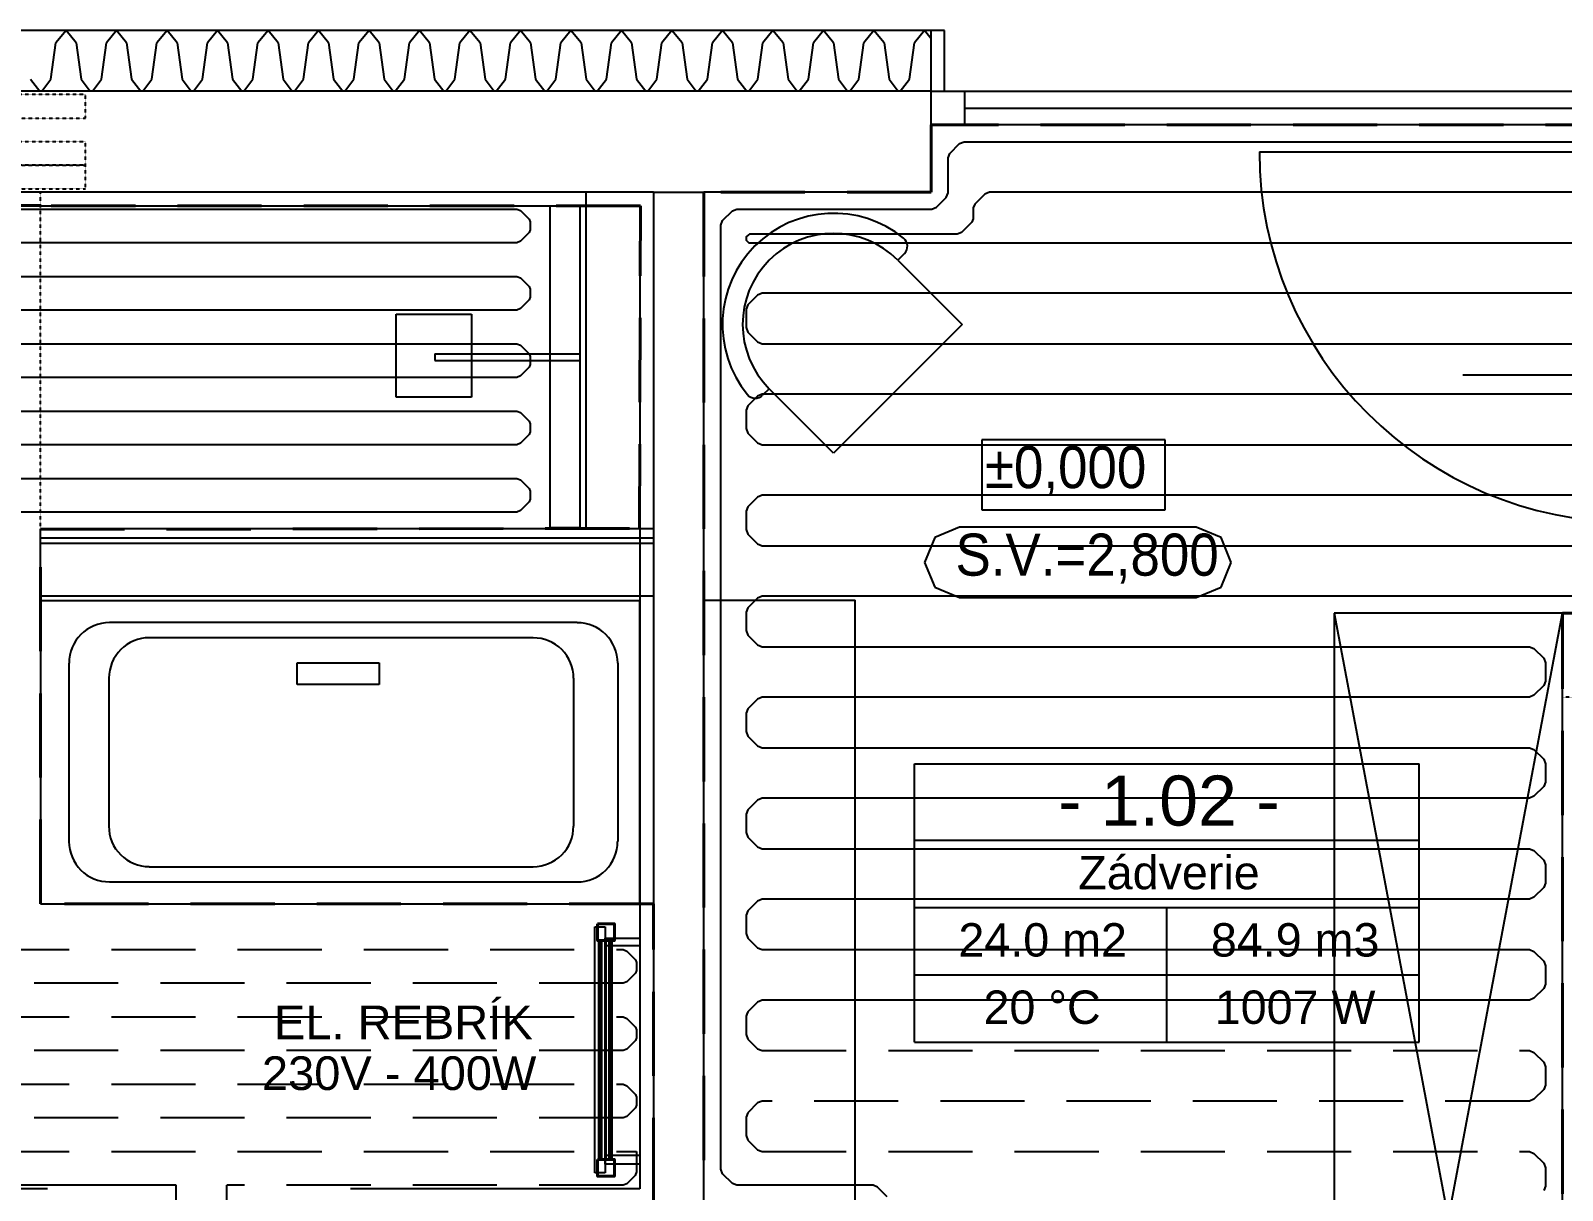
# Model space of a CAD drawing. Header units: millimetres. Extents: x 90740 to 167944, y -39332 to 25855.
# Drawn here: x 102168 to 106718, y 14837 to 18282 of the extents above; entities that cross this region are included whole.
import ezdxf

# ---------------------------------------------------------------- set-up
doc = ezdxf.new("R2010")
doc.units = ezdxf.units.MM
for name, pattern in [('Carkovana 0.5x', [0.14, 0.1, -0.04]), ('DASH', [75, 50, -25]), ('TECKOVANA', [0.06, 0, -0.06]), ('Teckovana 0.5x', [0.04, 0, -0.04])]:
    doc.linetypes.add(name, pattern=pattern)
for name, color, linetype in [('1__NP___MIESTNOSTIUK', 7, 'Continuous'), ('1__NP___VYKUROVACIE_TELES_', 7, 'Continuous'), ('ODVODN__POTRUBIE___PODL__VYK_', 7, 'Continuous'), ('OKRAJOV__DILAT_CIA_PDL', 2, 'Continuous'), ('PODLAHOVKA', 7, 'Continuous'), ('POLO_KY', 7, 'Continuous'), ('PR_VODN__POTRUBIE___PODL__VYK_', 7, 'Continuous'), ('TABU_KY', 7, 'Continuous')]:
    doc.layers.add(name, color=color, linetype=linetype)
doc.layers.add('XR$1$STANDARD', color=252, linetype='Continuous', lineweight=25)
doc.layers.add('XR$1$Text 1_50', color=252, linetype='Continuous', lineweight=25)
doc.styles.add('ARIAL', font='arial.ttf')
doc.styles.add('ISOCP3', font='arial.ttf')

# ---------------------------------------------------------------- blocks, each defined once
blk = doc.blocks.new('A$C90b3fe5d')
at = {"layer": 'XR$1$STANDARD', "linetype": 'Continuous', "lineweight": -2}
for points in [[(2967.1, 21707.4), (2967.2, 21707.5), (2967.3, 21707.4), (2967.2, 21707.3)], [(3117.1, 21707.4), (3117.2, 21707.5), (3117.3, 21707.4), (3117.2, 21707.3)], [(3267.1, 21707.4), (3267.2, 21707.5), (3267.3, 21707.4), (3267.2, 21707.3)], [(3417.1, 21707.4), (3417.2, 21707.5), (3417.3, 21707.4), (3417.2, 21707.3)], [(3567.1, 21707.4), (3567.2, 21707.5), (3567.3, 21707.4), (3567.2, 21707.3)], [(3717.1, 21707.4), (3717.2, 21707.5), (3717.3, 21707.4), (3717.2, 21707.3)], [(3867.1, 21707.4), (3867.2, 21707.5), (3867.3, 21707.4), (3867.2, 21707.3)], [(4017.1, 21707.4), (4017.2, 21707.5), (4017.3, 21707.4), (4017.2, 21707.3)], [(4167.1, 21707.4), (4167.2, 21707.5), (4167.3, 21707.4), (4167.2, 21707.3)], [(4317.1, 21707.4), (4317.2, 21707.5), (4317.3, 21707.4), (4317.2, 21707.3)], [(4467.1, 21707.4), (4467.2, 21707.5), (4467.3, 21707.4), (4467.2, 21707.3)], [(4617.1, 21707.4), (4617.2, 21707.5), (4617.3, 21707.4), (4617.2, 21707.3)], [(4767.1, 21707.4), (4767.2, 21707.5), (4767.3, 21707.4), (4767.2, 21707.3)], [(4917.1, 21707.4), (4917.2, 21707.5), (4917.3, 21707.4), (4917.2, 21707.3)], [(5067.1, 21707.4), (5067.2, 21707.5), (5067.3, 21707.4), (5067.2, 21707.3)], [(5217.1, 21707.4), (5217.2, 21707.5), (5217.3, 21707.4), (5217.2, 21707.3)], [(5367.1, 21707.4), (5367.2, 21707.5), (5367.3, 21707.4), (5367.2, 21707.3)], [(5517.1, 21707.4), (5517.2, 21707.5), (5517.3, 21707.4), (5517.2, 21707.3)]]:
    blk.add_hatch(color=256, dxfattribs=at).paths.add_polyline_path(points, flags=16)
for p, q in [((5607.2, 21743.4), (2777.2, 21743.4)), ((2952.4, 21599.4), (2967.2, 21707.4)), ((2997.2, 21743.4), (2967.2, 21707.4)), ((3027.2, 21707.4), (2997.2, 21743.4)), ((3027.2, 21707.4), (3042.1, 21599.4)), ((3102.4, 21599.4), (3117.2, 21707.4)), ((3147.2, 21743.4), (3117.2, 21707.4)), ((3177.2, 21707.4), (3147.2, 21743.4)), ((3177.2, 21707.4), (3192.1, 21599.4)), ((3252.4, 21599.4), (3267.2, 21707.4)), ((3297.2, 21743.4), (3267.2, 21707.4)), ((3327.2, 21707.4), (3297.2, 21743.4)), ((3327.2, 21707.4), (3342.1, 21599.4)), ((3402.4, 21599.4), (3417.2, 21707.4)), ((3447.2, 21743.4), (3417.2, 21707.4)), ((3477.2, 21707.4), (3447.2, 21743.4)), ((3477.2, 21707.4), (3492.1, 21599.4)), ((3552.4, 21599.4), (3567.2, 21707.4)), ((3597.2, 21743.4), (3567.2, 21707.4)), ((3627.2, 21707.4), (3597.2, 21743.4)), ((3627.2, 21707.4), (3642.1, 21599.4)), ((3702.4, 21599.4), (3717.2, 21707.4)), ((3747.2, 21743.4), (3717.2, 21707.4)), ((3777.2, 21707.4), (3747.2, 21743.4)), ((3777.2, 21707.4), (3792.1, 21599.4)), ((3852.4, 21599.4), (3867.2, 21707.4)), ((3897.2, 21743.4), (3867.2, 21707.4)), ((3927.2, 21707.4), (3897.2, 21743.4)), ((3927.2, 21707.4), (3942.1, 21599.4)), ((4002.4, 21599.4), (4017.2, 21707.4)), ((4047.2, 21743.4), (4017.2, 21707.4)), ((4077.2, 21707.4), (4047.2, 21743.4)), ((4077.2, 21707.4), (4092.1, 21599.4)), ((4152.4, 21599.4), (4167.2, 21707.4)), ((4197.2, 21743.4), (4167.2, 21707.4)), ((4227.2, 21707.4), (4197.2, 21743.4)), ((4227.2, 21707.4), (4242.1, 21599.4)), ((4302.4, 21599.4), (4317.2, 21707.4)), ((4347.2, 21743.4), (4317.2, 21707.4)), ((4377.2, 21707.4), (4347.2, 21743.4)), ((4377.2, 21707.4), (4392.1, 21599.4)), ((4452.4, 21599.4), (4467.2, 21707.4)), ((4497.2, 21743.4), (4467.2, 21707.4)), ((4527.2, 21707.4), (4497.2, 21743.4)), ((4527.2, 21707.4), (4542.1, 21599.4)), ((4602.4, 21599.4), (4617.2, 21707.4)), ((4647.2, 21743.4), (4617.2, 21707.4)), ((4677.2, 21707.4), (4647.2, 21743.4)), ((4677.2, 21707.4), (4692.1, 21599.4)), ((4752.4, 21599.4), (4767.2, 21707.4)), ((4797.2, 21743.4), (4767.2, 21707.4)), ((4827.2, 21707.4), (4797.2, 21743.4)), ((4827.2, 21707.4), (4842.1, 21599.4)), ((4902.4, 21599.4), (4917.2, 21707.4)), ((4947.2, 21743.4), (4917.2, 21707.4)), ((4977.2, 21707.4), (4947.2, 21743.4)), ((4977.2, 21707.4), (4992.1, 21599.4)), ((5052.4, 21599.4), (5067.2, 21707.4)), ((5097.2, 21743.4), (5067.2, 21707.4)), ((5127.2, 21707.4), (5097.2, 21743.4)), ((5127.2, 21707.4), (5142.1, 21599.4)), ((5202.4, 21599.4), (5217.2, 21707.4)), ((5247.2, 21743.4), (5217.2, 21707.4)), ((5277.2, 21707.4), (5247.2, 21743.4)), ((5277.2, 21707.4), (5292.1, 21599.4)), ((5352.4, 21599.4), (5367.2, 21707.4)), ((5397.2, 21743.4), (5367.2, 21707.4)), ((5427.2, 21707.4), (5397.2, 21743.4)), ((5427.2, 21707.4), (5442.1, 21599.4)), ((5502.4, 21599.4), (5517.2, 21707.4)), ((5547.2, 21743.4), (5517.2, 21707.4)), ((5567.2, 21719.4), (5547.2, 21743.4)), ((5567.2, 21563.4), (5567.2, 21743.4)), ((5607.2, 21563.4), (5607.2, 21743.4)), ((2892.1, 21599.4), (2919.1, 21563.4)), ((2925.4, 21563.4), (2952.4, 21599.4)), ((3042.1, 21599.4), (3069.1, 21563.4)), ((3075.4, 21563.4), (3102.4, 21599.4)), ((3192.1, 21599.4), (3219.1, 21563.4)), ((3225.4, 21563.4), (3252.4, 21599.4)), ((3342.1, 21599.4), (3369.1, 21563.4)), ((3375.4, 21563.4), (3402.4, 21599.4)), ((3492.1, 21599.4), (3519.1, 21563.4)), ((3525.4, 21563.4), (3552.4, 21599.4)), ((3642.1, 21599.4), (3669.1, 21563.4)), ((3675.4, 21563.4), (3702.4, 21599.4)), ((3792.1, 21599.4), (3819.1, 21563.4)), ((3825.4, 21563.4), (3852.4, 21599.4)), ((3942.1, 21599.4), (3969.1, 21563.4)), ((3975.4, 21563.4), (4002.4, 21599.4)), ((4092.1, 21599.4), (4119.1, 21563.4)), ((4125.4, 21563.4), (4152.4, 21599.4)), ((4242.1, 21599.4), (4269.1, 21563.4)), ((4275.4, 21563.4), (4302.4, 21599.4)), ((4392.1, 21599.4), (4419.1, 21563.4)), ((4425.4, 21563.4), (4452.4, 21599.4)), ((4542.1, 21599.4), (4569.1, 21563.4)), ((4575.4, 21563.4), (4602.4, 21599.4)), ((4692.1, 21599.4), (4719.1, 21563.4)), ((4725.4, 21563.4), (4752.4, 21599.4)), ((4842.1, 21599.4), (4869.1, 21563.4)), ((4875.4, 21563.4), (4902.4, 21599.4)), ((4992.1, 21599.4), (5019.1, 21563.4)), ((5025.4, 21563.4), (5052.4, 21599.4)), ((5142.1, 21599.4), (5169.1, 21563.4)), ((5175.4, 21563.4), (5202.4, 21599.4)), ((5292.1, 21599.4), (5319.1, 21563.4)), ((5325.4, 21563.4), (5352.4, 21599.4)), ((5442.1, 21599.4), (5469.1, 21563.4)), ((5475.4, 21563.4), (5502.4, 21599.4)), ((5567.2, 21563.4), (2817.2, 21563.4)), ((5567.2, 21263.4), (5567.2, 21563.4)), ((5567.2, 21563.4), (5607.2, 21563.4)), ((5607.2, 21563.4), (7742.2, 21563.4)), ((5667.2, 21463.4), (5667.2, 21563.4)), ((5667.2, 21513.4), (7642.2, 21513.4)), ((7642.2, 21463.4), (5567.2, 21463.4)), ((6542.2, 21383.4), (7742.2, 21383.4)), ((4742.2, 21263.4), (2817.2, 21263.4)), ((4542.2, 20263.4), (4542.2, 21263.4)), ((4742.2, 21263.4), (4892.2, 21263.4)), ((4742.2, 21263.4), (4742.2, 18263.4)), ((4892.2, 18263.4), (4892.2, 21263.4)), ((5567.2, 21263.4), (4892.2, 21263.4)), ((2777.2, 21223.4), (4702.2, 21223.4)), ((4435.1, 20782.8), (4435.1, 21223.4)), ((4435.1, 21223.4), (4523.9, 21223.4)), ((4435.1, 20266.4), (4435.1, 21223.4)), ((4523.9, 21223.4), (4523.9, 20266.4)), ((4702.2, 21223.4), (4702.2, 18303.4)), ((5487.7, 21081.4), (5468, 21061.7)), ((5468, 21061.7), (5659.3, 20870.3)), ((3977.8, 20654.8), (3977.8, 20901.6)), ((3977.8, 20901.6), (4201.4, 20901.6)), ((4201.4, 20901.6), (4201.4, 20654.8)), ((5659.3, 20870.3), (5277.5, 20488.5)), ((4092.7, 20783.5), (4523.9, 20783.5)), ((4092.7, 20783.5), (4092.7, 20763.7)), ((4092.7, 20763.7), (4523.9, 20763.7)), ((5086.2, 20679.8), (5066.5, 20660.1)), ((5277.5, 20488.5), (5086.2, 20679.8)), ((4201.4, 20654.8), (3977.8, 20654.8)), ((2921, 20063.4), (2921, 20263.4)), ((4742.2, 20263.4), (2921, 20263.4)), ((4523.9, 20266.4), (4435.1, 20266.4)), ((4742.2, 20235.4), (2921, 20235.4)), ((4742.2, 20219.9), (2921, 20219.9)), ((4742.2, 20063.4), (2921, 20063.4)), ((2921, 20049.8), (2921, 19149.8)), ((4702.2, 20049.8), (2921, 20049.8)), ((4702.2, 19149.8), (4702.2, 20049.8)), ((4892.2, 20052), (5341, 20052)), ((5341, 18263.4), (5341, 20052)), ((4516, 19984.8), (3126, 19984.8)), ((6764.8, 20013.4), (6764.8, 16413.4)), ((6764.8, 20013.4), (6764.8, 16413.4)), ((7442.2, 20013.4), (6764.8, 20013.4)), ((6764.8, 16413.4), (7442.2, 20013.4)), ((6764.8, 20013.4), (7442.2, 16413.4)), ((7442.2, 16413.4), (7442.2, 20013.4)), ((4384.8, 19939.8), (3244.4, 19939.8)), ((3006, 19864.8), (3006, 19334.8)), ((3683.5, 19801.2), (3683.5, 19865.5)), ((3683.5, 19865.5), (3927.7, 19865.5)), ((3927.7, 19865.5), (3927.7, 19801.2)), ((4636, 19864.8), (4636, 19334.8)), ((3124.4, 19819.8), (3124.4, 19379.8)), ((3927.7, 19801.2), (3683.5, 19801.2)), ((3683.5, 19801.2), (3683.5, 19801.2)), ((4504.8, 19819.8), (4504.8, 19379.8)), ((3244.4, 19259.8), (4384.8, 19259.8)), ((3126, 19214.8), (4516, 19214.8)), ((2921, 19149.8), (4702.2, 19149.8)), ((4568.4, 18350.6), (4568.4, 19081)), ((4568.4, 19081), (4599.2, 19081)), ((4599.2, 19081), (4599.2, 18350.6)), ((4599.2, 19025), (4599.2, 19047.3)), ((4599.2, 19047.3), (4702.2, 19047.3)), ((4702.2, 19025), (4599.2, 19025)), ((4702.2, 19047.3), (4702.2, 19025)), ((4702.2, 19025), (4702.2, 19025)), ((4599.2, 18376.1), (4599.2, 18402.8)), ((4599.2, 18402.8), (4702.2, 18402.8)), ((4702.2, 18402.8), (4702.2, 18376.1)), ((4599.2, 18350.6), (4568.4, 18350.6)), ((4702.2, 18376.1), (4599.2, 18376.1)), ((4599.2, 18350.6), (4599.2, 18350.6)), ((4702.2, 18376.1), (4702.2, 18376.1)), ((2942.2, 18303.4), (582.2, 18303.4)), ((4702.2, 18303.4), (3842.2, 18303.4))]:
    blk.add_line(p, q, dxfattribs=at)
at = {"layer": 'XR$1$STANDARD', "linetype": 'TECKOVANA', "lineweight": -2}
for p, q in [((3054.7, 21553.4), (1554.7, 21553.4)), ((3054.7, 21483.4), (3054.7, 21553.4)), ((1554.7, 21483.4), (3054.7, 21483.4)), ((3054.7, 21413.4), (1554.7, 21413.4)), ((3054.7, 21343.4), (3054.7, 21413.4)), ((3054.7, 21343.4), (1554.7, 21343.4)), ((1554.7, 21343.4), (3054.7, 21343.4)), ((3054.7, 21273.4), (3054.7, 21343.4)), ((1554.7, 21273.4), (3054.7, 21273.4))]:
    blk.add_line(p, q, dxfattribs=at)
at = {"layer": 'XR$1$STANDARD', "linetype": 'Teckovana 0.5x', "lineweight": -2}
blk.add_line((2921, 20263.4), (2921, 21263.4), dxfattribs=at)
at = {"layer": 'XR$1$STANDARD', "linetype": 'Carkovana 0.5x', "lineweight": -2}
blk.add_line((7742.2, 19763.4), (7442.2, 19763.4), dxfattribs=at)
at = {"layer": 'XR$1$STANDARD', "linetype": 'Continuous', "lineweight": -2}
for centre, radius, start, end in [((7642.2, 21383.4), 1100, 180, 270), ((5277.1, 20870.7), 330, 50.8575, 219.1425), ((5277.1, 20870.7), 270, 45, 225), ((5466.1, 21103), 30.6, 315, 50.8575), ((5044.9, 20681.7), 30.6, 219.1425, 315), ((3125.8, 19865.2), 119.6, 89.9252, 180.1778), ((4516.4, 19864.9), 119.6, 359.9252, 90.182), ((3244.3, 19820.2), 119.6, 89.9252, 180.1778), ((4385.2, 19819.9), 119.6, 359.9251, 90.1812), ((3244.1, 19379.6), 119.6, 179.9253, 270.1784), ((4384.9, 19379.4), 119.6, 269.9253, 0.183), ((3125.6, 19334.6), 119.6, 179.9253, 270.1784), ((4516.2, 19334.4), 119.6, 269.9254, 0.1838)]:
    blk.add_arc(centre, radius, start, end, dxfattribs=at)
at = {"layer": 'XR$1$Text 1_50', "linetype": 'Continuous', "lineweight": -2}
for p, q in [((6261.9, 20528.1), (5717.7, 20528.1)), ((5717.7, 20528.1), (5717.7, 20319.7)), ((6261.9, 20319.7), (6261.9, 20528.1)), ((5717.7, 20319.7), (6261.9, 20319.7)), ((5651.8, 20268.1), (5578.2, 20237.6)), ((6354.6, 20268.1), (5651.8, 20268.1)), ((6428.3, 20237.6), (6354.6, 20268.1)), ((5578.2, 20237.6), (5547.7, 20163.9)), ((6458.8, 20163.9), (6428.3, 20237.6)), ((5547.7, 20163.9), (5578.2, 20090.2)), ((6428.3, 20090.2), (6458.8, 20163.9)), ((5578.2, 20090.2), (5651.8, 20059.7)), ((6354.6, 20059.7), (6428.3, 20090.2)), ((5651.8, 20059.7), (6354.6, 20059.7))]:
    blk.add_line(p, q, dxfattribs=at)
at = {"layer": 'XR$1$Text 1_50', "lineweight": -2, "style": 'ISOCP3', "width": 0.9}
for s, p in [('±0,000', (5726.8, 20384.3)), ('S.V.=2,800', (5639.4, 20124.3))]:
    blk.add_text(s, height=125, dxfattribs=at).set_placement(p)

msp = doc.modelspace()

# ---------------------------------------------------------------- linework, layer by layer
at = {"layer": '1__NP___MIESTNOSTIUK', "color": 18}
for p, q in [((104792.9, 15877.4), (104792.9, 16104.4)), ((104792.9, 16104.4), (106292.9, 16104.4)), ((106292.9, 15877.4), (106292.9, 16104.4)), ((104792.9, 15677.4), (104792.9, 15877.4)), ((104792.9, 15877.4), (106292.9, 15877.4)), ((104792.9, 15877.4), (106292.9, 15877.4)), ((106292.9, 15677.4), (106292.9, 15877.4)), ((104792.9, 15477.4), (104792.9, 15677.4)), ((104792.9, 15677.4), (106292.9, 15677.4)), ((104792.9, 15677.4), (106292.9, 15677.4)), ((105542.9, 15477.4), (105542.9, 15677.4)), ((106292.9, 15477.4), (106292.9, 15677.4)), ((104792.9, 15277.4), (104792.9, 15477.4)), ((104792.9, 15477.4), (106292.9, 15477.4)), ((104792.9, 15477.4), (106292.9, 15477.4)), ((105542.9, 15277.4), (105542.9, 15477.4)), ((106292.9, 15277.4), (106292.9, 15477.4)), ((104792.9, 15277.4), (106292.9, 15277.4)), ((104792.9, 15277.4), (106292.9, 15277.4))]:
    msp.add_line(p, q, dxfattribs=at)
at = {"layer": '1__NP___VYKUROVACIE_TELES_', "color": 92, "lineweight": 40}
for p, q in [((103852, 15629.3), (103852, 15629.3)), ((103902, 15629.3), (103902, 15629.3)), ((103857, 15579.3), (103857, 14929.3)), ((103857, 15579.3), (103857, 14929.3)), ((103857, 15579.3), (103857, 14929.3)), ((103857, 15579.3), (103857, 14929.3)), ((103857, 15579.3), (103857, 14929.3)), ((103857, 15579.3), (103857, 14929.3)), ((103857, 15579.3), (103857, 14929.3)), ((103857, 15579.3), (103857, 14929.3)), ((103857, 15579.3), (103857, 14929.3)), ((103857, 15579.3), (103857, 14929.3)), ((103857, 15579.3), (103857, 14929.3)), ((103857, 15579.3), (103857, 14929.3)), ((103862.3, 15579.3), (103862.3, 14929.3)), ((103862.3, 15579.3), (103862.3, 14929.3)), ((103862.3, 15579.3), (103862.3, 14929.3)), ((103862.3, 15579.3), (103862.3, 14929.3)), ((103862.3, 15579.3), (103862.3, 14929.3)), ((103862.3, 15579.3), (103862.3, 14929.3)), ((103862.3, 15579.3), (103862.3, 14929.3)), ((103862.3, 15579.3), (103862.3, 14929.3)), ((103862.3, 15579.3), (103862.3, 14929.3)), ((103862.3, 15579.3), (103862.3, 14929.3)), ((103862.3, 15579.3), (103862.3, 14929.3)), ((103862.3, 15579.3), (103862.3, 14929.3)), ((103862.3, 15579.3), (103862.3, 14929.3)), ((103862.3, 15579.3), (103862.3, 14929.3)), ((103862.3, 15579.3), (103862.3, 14929.3)), ((103862.3, 15579.3), (103862.3, 14929.3)), ((103862.3, 15579.3), (103862.3, 14929.3)), ((103862.3, 15579.3), (103862.3, 14929.3)), ((103862.3, 15579.3), (103862.3, 14929.3)), ((103862.3, 15579.3), (103862.3, 14929.3)), ((103862.3, 15579.3), (103862.3, 14929.3)), ((103862.3, 15579.3), (103862.3, 14929.3)), ((103862.3, 15579.3), (103862.3, 14929.3)), ((103862.3, 15579.3), (103862.3, 14929.3)), ((103875, 15579.3), (103875, 14929.3)), ((103875, 15579.3), (103875, 14929.3)), ((103875, 15579.3), (103875, 14929.3)), ((103875, 15579.3), (103875, 14929.3)), ((103875, 15579.3), (103875, 14929.3)), ((103875, 15579.3), (103875, 14929.3)), ((103875, 15579.3), (103875, 14929.3)), ((103875, 15579.3), (103875, 14929.3)), ((103875, 15579.3), (103875, 14929.3)), ((103875, 15579.3), (103875, 14929.3)), ((103875, 15579.3), (103875, 14929.3)), ((103875, 15579.3), (103875, 14929.3)), ((103875, 15579.3), (103875, 14929.3)), ((103875, 15579.3), (103875, 14929.3)), ((103875, 15579.3), (103875, 14929.3)), ((103875, 15579.3), (103875, 14929.3)), ((103875, 15579.3), (103875, 14929.3)), ((103875, 15579.3), (103875, 14929.3)), ((103875, 15579.3), (103875, 14929.3)), ((103875, 15579.3), (103875, 14929.3)), ((103875, 15579.3), (103875, 14929.3)), ((103875, 15579.3), (103875, 14929.3)), ((103875, 15579.3), (103875, 14929.3)), ((103875, 15579.3), (103875, 14929.3)), ((103887.8, 15579.3), (103887.8, 14929.3)), ((103887.8, 15579.3), (103887.8, 14929.3)), ((103887.8, 15579.3), (103887.8, 14929.3)), ((103887.8, 15579.3), (103887.8, 14929.3)), ((103887.8, 15579.3), (103887.8, 14929.3)), ((103887.8, 15579.3), (103887.8, 14929.3)), ((103887.8, 15579.3), (103887.8, 14929.3)), ((103887.8, 15579.3), (103887.8, 14929.3)), ((103887.8, 15579.3), (103887.8, 14929.3)), ((103887.8, 15579.3), (103887.8, 14929.3)), ((103887.8, 15579.3), (103887.8, 14929.3)), ((103887.8, 15579.3), (103887.8, 14929.3)), ((103887.8, 15579.3), (103887.8, 14929.3)), ((103887.8, 15579.3), (103887.8, 14929.3)), ((103887.8, 15579.3), (103887.8, 14929.3)), ((103887.8, 15579.3), (103887.8, 14929.3)), ((103887.8, 15579.3), (103887.8, 14929.3)), ((103887.8, 15579.3), (103887.8, 14929.3)), ((103887.8, 15579.3), (103887.8, 14929.3)), ((103887.8, 15579.3), (103887.8, 14929.3)), ((103887.8, 15579.3), (103887.8, 14929.3)), ((103887.8, 15579.3), (103887.8, 14929.3)), ((103887.8, 15579.3), (103887.8, 14929.3)), ((103887.8, 15579.3), (103887.8, 14929.3)), ((103893, 15579.3), (103893, 14929.3)), ((103893, 15579.3), (103893, 14929.3)), ((103893, 15579.3), (103893, 14929.3)), ((103893, 15579.3), (103893, 14929.3)), ((103893, 15579.3), (103893, 14929.3)), ((103893, 15579.3), (103893, 14929.3)), ((103893, 15579.3), (103893, 14929.3)), ((103893, 15579.3), (103893, 14929.3)), ((103893, 15579.3), (103893, 14929.3)), ((103893, 15579.3), (103893, 14929.3)), ((103893, 15579.3), (103893, 14929.3)), ((103893, 15579.3), (103893, 14929.3)), ((103852, 14929.3), (103852, 14929.3)), ((103862.3, 14929.3), (103857, 14929.3)), ((103857, 14929.3), (103862.3, 14929.3)), ((103862.3, 14929.3), (103857, 14929.3)), ((103857, 14929.3), (103862.3, 14929.3)), ((103862.3, 14929.3), (103857, 14929.3)), ((103857, 14929.3), (103862.3, 14929.3)), ((103862.3, 14929.3), (103857, 14929.3)), ((103857, 14929.3), (103862.3, 14929.3)), ((103862.3, 14929.3), (103857, 14929.3)), ((103857, 14929.3), (103862.3, 14929.3)), ((103862.3, 14929.3), (103857, 14929.3)), ((103857, 14929.3), (103862.3, 14929.3)), ((103862.3, 14929.3), (103857, 14929.3)), ((103857, 14929.3), (103862.3, 14929.3)), ((103862.3, 14929.3), (103857, 14929.3)), ((103857, 14929.3), (103862.3, 14929.3)), ((103862.3, 14929.3), (103857, 14929.3)), ((103857, 14929.3), (103862.3, 14929.3)), ((103862.3, 14929.3), (103857, 14929.3)), ((103857, 14929.3), (103862.3, 14929.3)), ((103862.3, 14929.3), (103857, 14929.3)), ((103857, 14929.3), (103862.3, 14929.3)), ((103862.3, 14929.3), (103857, 14929.3)), ((103857, 14929.3), (103862.3, 14929.3)), ((103875, 14929.3), (103862.3, 14929.3)), ((103862.3, 14929.3), (103875, 14929.3)), ((103875, 14929.3), (103862.3, 14929.3)), ((103862.3, 14929.3), (103875, 14929.3)), ((103875, 14929.3), (103862.3, 14929.3)), ((103862.3, 14929.3), (103875, 14929.3)), ((103875, 14929.3), (103862.3, 14929.3)), ((103862.3, 14929.3), (103875, 14929.3)), ((103875, 14929.3), (103862.3, 14929.3)), ((103862.3, 14929.3), (103875, 14929.3)), ((103875, 14929.3), (103862.3, 14929.3)), ((103862.3, 14929.3), (103875, 14929.3)), ((103875, 14929.3), (103862.3, 14929.3)), ((103862.3, 14929.3), (103875, 14929.3)), ((103875, 14929.3), (103862.3, 14929.3)), ((103862.3, 14929.3), (103875, 14929.3)), ((103875, 14929.3), (103862.3, 14929.3)), ((103862.3, 14929.3), (103875, 14929.3)), ((103875, 14929.3), (103862.3, 14929.3)), ((103862.3, 14929.3), (103875, 14929.3)), ((103875, 14929.3), (103862.3, 14929.3)), ((103862.3, 14929.3), (103875, 14929.3)), ((103875, 14929.3), (103862.3, 14929.3)), ((103862.3, 14929.3), (103875, 14929.3)), ((103875, 14929.3), (103887.8, 14929.3)), ((103887.8, 14929.3), (103875, 14929.3)), ((103875, 14929.3), (103887.8, 14929.3)), ((103887.8, 14929.3), (103875, 14929.3)), ((103875, 14929.3), (103887.8, 14929.3)), ((103887.8, 14929.3), (103875, 14929.3)), ((103875, 14929.3), (103887.8, 14929.3)), ((103887.8, 14929.3), (103875, 14929.3)), ((103875, 14929.3), (103887.8, 14929.3)), ((103887.8, 14929.3), (103875, 14929.3)), ((103875, 14929.3), (103887.8, 14929.3)), ((103887.8, 14929.3), (103875, 14929.3)), ((103875, 14929.3), (103887.8, 14929.3)), ((103887.8, 14929.3), (103875, 14929.3)), ((103875, 14929.3), (103887.8, 14929.3)), ((103887.8, 14929.3), (103875, 14929.3)), ((103875, 14929.3), (103887.8, 14929.3)), ((103887.8, 14929.3), (103875, 14929.3)), ((103875, 14929.3), (103887.8, 14929.3)), ((103887.8, 14929.3), (103875, 14929.3)), ((103875, 14929.3), (103887.8, 14929.3)), ((103887.8, 14929.3), (103875, 14929.3)), ((103875, 14929.3), (103887.8, 14929.3)), ((103887.8, 14929.3), (103875, 14929.3)), ((103887.8, 14929.3), (103893, 14929.3)), ((103893, 14929.3), (103887.8, 14929.3)), ((103887.8, 14929.3), (103893, 14929.3)), ((103893, 14929.3), (103887.8, 14929.3)), ((103887.8, 14929.3), (103893, 14929.3)), ((103893, 14929.3), (103887.8, 14929.3)), ((103887.8, 14929.3), (103893, 14929.3)), ((103893, 14929.3), (103887.8, 14929.3)), ((103887.8, 14929.3), (103893, 14929.3)), ((103893, 14929.3), (103887.8, 14929.3)), ((103887.8, 14929.3), (103893, 14929.3)), ((103893, 14929.3), (103887.8, 14929.3)), ((103887.8, 14929.3), (103893, 14929.3)), ((103893, 14929.3), (103887.8, 14929.3)), ((103887.8, 14929.3), (103893, 14929.3)), ((103893, 14929.3), (103887.8, 14929.3)), ((103887.8, 14929.3), (103893, 14929.3)), ((103893, 14929.3), (103887.8, 14929.3)), ((103887.8, 14929.3), (103893, 14929.3)), ((103893, 14929.3), (103887.8, 14929.3)), ((103887.8, 14929.3), (103893, 14929.3)), ((103893, 14929.3), (103887.8, 14929.3)), ((103887.8, 14929.3), (103893, 14929.3)), ((103893, 14929.3), (103887.8, 14929.3)), ((103902, 14929.3), (103902, 14929.3)), ((103852, 14879.3), (103852, 14879.3)), ((103902, 14879.3), (103902, 14879.3))]:
    msp.add_line(p, q, dxfattribs=at)
at = {"layer": '1__NP___VYKUROVACIE_TELES_', "color": 92}
for p, q in [((103852, 14879.3), (103852, 14879.3)), ((103902, 14879.3), (103902, 14879.3))]:
    msp.add_line(p, q, dxfattribs=at)
at = {"layer": '1__NP___VYKUROVACIE_TELES_', "color": 92, "lineweight": 40}
for points in [[(103852, 15629.3), (103852, 15579.3), (103902, 15579.3), (103902, 15629.3), (103852, 15629.3)], [(103852, 15629.3), (103852, 15579.3), (103902, 15579.3), (103902, 15629.3), (103852, 15629.3)], [(103852, 14929.3), (103852, 14879.3), (103902, 14879.3), (103902, 14929.3), (103852, 14929.3)], [(103852, 14929.3), (103852, 14879.3), (103902, 14879.3), (103902, 14929.3), (103852, 14929.3)]]:
    msp.add_lwpolyline(points, dxfattribs=at)
at = {"layer": 'ODVODN__POTRUBIE___PODL__VYK_', "color": 172, "linetype": 'DASH'}
msp.add_line((102750.5, 14802.4), (102750.5, 14852.4), dxfattribs=at)
at = {"layer": 'OKRAJOV__DILAT_CIA_PDL', "color": 95, "linetype": 'DASH', "lineweight": 40, "ltscale": 5}
for points in [[(104167.9, 14802.4), (104667.9, 14802.4), (104667.9, 14602.4), (104487.9, 14602.4), (104487.9, 14612.4), (103557.9, 14612.4), (103557.6, 13152.4), (104477.9, 13152.4), (104477.9, 13952.4), (104487.9, 13952.4), (104487.9, 14002.4), (104667.9, 14002.4), (104667.9, 12952.4), (106717.9, 12952.4), (106717.9, 16552.4), (106917.9, 16552.4), (106917.9, 18002.4), (104842.9, 18002.4), (104842.9, 17802.4), (104167.9, 17802.4), (104167.9, 14802.4)], [(102197.3, 17763.3), (100018.5, 17761.4), (100017.9, 14802.4), (104017.9, 14802.4)], [(104017.9, 14802.4), (104017.9, 15688.8), (102196.7, 15688.8), (102196.7, 16800.7), (103976.8, 16804), (103979, 17762.4), (102196.7, 17762.4)]]:
    msp.add_lwpolyline(points, dxfattribs=at)
at = {"layer": 'PODLAHOVKA', "color": 12, "ltscale": 5}
for points in [[(104712.4, 14817.9), (104683.4, 14846.9), (104670.1, 14852.4), (104265.7, 14852.4), (104252.4, 14857.9), (104223.4, 14886.9), (104217.9, 14900.2), (104217.9, 17704.6), (104223.4, 17717.9), (104252.4, 17746.9), (104265.7, 17752.4), (104845.1, 17752.4), (104858.4, 17757.9), (104887.4, 17786.9), (104892.9, 17800.2), (104892.9, 17904.6), (104898.4, 17917.9), (104927.4, 17946.9), (104940.7, 17952.4), (106820.1, 17952.4)], [(106820.1, 17802.4), (105015.7, 17802.4), (105002.4, 17796.9), (104972.3, 17766.8), (104967.9, 17756.2), (104967.9, 17723.6), (104963.5, 17713), (104933.4, 17682.9), (104920.1, 17677.4), (104302.9, 17677.4), (104300.1, 17676.2), (104293.7, 17669.9), (104292.9, 17667.9), (104292.9, 17661.9), (104293.7, 17659.9), (104300.1, 17653.5), (104302.9, 17652.4), (106820.1, 17652.4)], [(102600.5, 14852.4), (100115.7, 14852.4), (100102.4, 14857.9), (100073.4, 14886.9), (100067.9, 14900.2), (100067.9, 17704.6), (100073.4, 17717.9), (100102.4, 17746.9), (100115.7, 17752.4), (103611.9, 17752.4)], [(103611.9, 17752.4), (103623, 17747.8), (103648.4, 17722.3), (103651.7, 17714.4), (103651.7, 17690.3), (103648.4, 17682.5), (103623, 17657), (103611.9, 17652.4)], [(103611.9, 17652.4), (100157.7, 17652.4), (100146.6, 17647.8), (100121.1, 17622.3), (100117.9, 17614.4), (100117.9, 17590.3), (100121.1, 17582.5), (100146.6, 17557), (100157.7, 17552.4), (103611.9, 17552.4)], [(103611.9, 17552.4), (103623, 17547.8), (103648.4, 17522.3), (103651.7, 17514.4), (103651.7, 17490.3), (103648.4, 17482.5), (103623, 17457), (103611.9, 17452.4)], [(106820.1, 17502.4), (104340.7, 17502.4), (104327.4, 17496.9), (104298.4, 17467.9), (104292.9, 17454.6), (104292.9, 17400.2), (104298.4, 17386.9), (104327.4, 17357.9), (104340.7, 17352.4), (106820.1, 17352.4)], [(103611.9, 17452.4), (100157.7, 17452.4), (100146.6, 17447.8), (100121.1, 17422.3), (100117.9, 17414.4), (100117.9, 17390.3), (100121.1, 17382.5), (100146.6, 17357), (100157.7, 17352.4), (103403.4, 17352.4)], [(103403.4, 17352.4), (103611.9, 17352.4), (103623, 17347.8), (103648.4, 17322.3), (103651.7, 17314.4), (103651.7, 17290.3), (103648.4, 17282.5), (103623, 17257), (103611.9, 17252.4)], [(103611.9, 17252.4), (100157.7, 17252.4), (100146.6, 17247.8), (100121.1, 17222.3), (100117.9, 17214.4), (100117.9, 17190.3), (100121.1, 17182.5), (100146.6, 17157), (100157.7, 17152.4), (103611.9, 17152.4)], [(106820.1, 17202.4), (104340.7, 17202.4), (104327.4, 17196.9), (104298.4, 17167.9), (104292.9, 17154.6), (104292.9, 17100.2), (104298.4, 17086.9), (104327.4, 17057.9), (104340.7, 17052.4), (106820.1, 17052.4)], [(103611.9, 17152.4), (103623, 17147.8), (103648.4, 17122.3), (103651.7, 17114.4), (103651.7, 17090.3), (103648.4, 17082.5), (103623, 17057), (103611.9, 17052.4)], [(103611.9, 17052.4), (100157.7, 17052.4), (100146.6, 17047.8), (100121.1, 17022.3), (100117.9, 17014.4), (100117.9, 16990.3), (100121.1, 16982.5), (100146.6, 16957), (100157.7, 16952.4), (103611.9, 16952.4)], [(103611.9, 16952.4), (103623, 16947.8), (103648.4, 16922.3), (103651.7, 16914.4), (103651.7, 16890.3), (103648.4, 16882.5), (103623, 16857), (103611.9, 16852.4)], [(106820.1, 16902.4), (104340.7, 16902.4), (104327.4, 16896.9), (104298.4, 16867.9), (104292.9, 16854.6), (104292.9, 16800.2), (104298.4, 16786.9), (104327.4, 16757.9), (104340.7, 16752.4), (106820.1, 16752.4)], [(103611.9, 16852.4), (100157.7, 16852.4)], [(106820.1, 16602.4), (104340.7, 16602.4), (104327.4, 16596.9), (104298.4, 16567.9), (104292.9, 16554.6), (104292.9, 16500.2), (104298.4, 16486.9), (104327.4, 16457.9), (104340.7, 16452.4), (106620.1, 16452.4), (106633.4, 16446.9), (106662.4, 16417.9), (106667.9, 16404.6), (106667.9, 16350.2), (106662.4, 16336.9), (106633.4, 16307.9), (106620.1, 16302.4), (104340.7, 16302.4), (104327.4, 16296.9), (104298.4, 16267.9), (104292.9, 16254.6), (104292.9, 16200.2), (104298.4, 16186.9), (104327.4, 16157.9), (104340.7, 16152.4), (106620.1, 16152.4), (106633.4, 16146.9), (106662.4, 16117.9), (106667.9, 16104.6), (106667.9, 16050.2), (106662.4, 16036.9), (106633.4, 16007.9), (106620.1, 16002.4), (104340.7, 16002.4), (104327.4, 15996.9), (104298.4, 15967.9), (104292.9, 15954.6), (104292.9, 15900.2), (104298.4, 15886.9), (104327.4, 15857.9), (104340.7, 15852.4), (106620.1, 15852.4), (106633.4, 15846.9), (106662.4, 15817.9), (106667.9, 15804.6), (106667.9, 15750.2), (106662.4, 15736.9), (106633.4, 15707.9), (106620.1, 15702.4), (104340.7, 15702.4), (104327.4, 15696.9), (104298.4, 15667.9), (104292.9, 15654.6), (104292.9, 15600.2), (104298.4, 15586.9), (104327.4, 15557.9), (104340.7, 15552.4), (106620.1, 15552.4), (106633.4, 15546.9), (106662.4, 15517.9), (106667.9, 15504.6), (106667.9, 15450.2), (106662.4, 15436.9), (106633.4, 15407.9), (106620.1, 15402.4), (104340.7, 15402.4), (104327.4, 15396.9), (104298.4, 15367.9), (104295.7, 15361.2)]]:
    msp.add_lwpolyline(points, dxfattribs=at)
at = {"layer": 'PODLAHOVKA', "color": 172, "linetype": 'DASH', "ltscale": 5}
for points in [[(100157.7, 15552.4), (103928.1, 15552.4), (103939.2, 15547.8), (103964.6, 15522.3), (103967.9, 15514.4), (103967.9, 15490.3), (103964.6, 15482.5), (103939.2, 15457), (103928.1, 15452.4), (100157.7, 15452.4)], [(100157.7, 15352.4), (103928.1, 15352.4), (103939.2, 15347.8), (103964.6, 15322.3), (103967.9, 15314.4), (103967.9, 15290.3), (103964.6, 15282.5), (103939.2, 15257), (103928.1, 15252.4), (100157.7, 15252.4)], [(104295.7, 15361.2), (104292.9, 15354.6), (104292.9, 15300.2), (104298.4, 15286.9), (104327.4, 15257.9), (104340.7, 15252.4), (106620.1, 15252.4), (106633.4, 15246.9), (106662.4, 15217.9), (106667.9, 15204.6), (106667.9, 15150.2), (106662.4, 15136.9), (106633.4, 15107.9), (106620.1, 15102.4), (104340.7, 15102.4), (104327.4, 15096.9), (104298.4, 15067.9), (104292.9, 15054.6), (104292.9, 15000.2), (104298.4, 14986.9), (104327.4, 14957.9), (104340.7, 14952.4), (106620.1, 14952.4), (106633.4, 14946.9), (106662.4, 14917.9), (106667.9, 14904.6), (106667.9, 14850.2), (106662.4, 14836.9)], [(100157.7, 15152.4), (103928.1, 15152.4), (103939.2, 15147.8), (103964.6, 15122.3), (103967.9, 15114.4), (103967.9, 15090.3), (103964.6, 15082.5), (103939.2, 15057), (103928.1, 15052.4), (100157.7, 15052.4)], [(100157.7, 14952.4), (103967.9, 14952.4), (103967.9, 14952.4), (103967.9, 14892.2), (103963.3, 14881.1), (103939.2, 14857), (103928.1, 14852.4), (102750.5, 14852.4)]]:
    msp.add_lwpolyline(points, dxfattribs=at)
at = {"layer": 'PR_VODN__POTRUBIE___PODL__VYK_', "color": 12}
msp.add_line((102600.5, 14802.4), (102600.5, 14852.4), dxfattribs=at)
at = {"layer": 'TABU_KY', "color": 5}
msp.add_line((107544.3, 17258.9), (106422.4, 17258.9), dxfattribs=at)

# ---------------------------------------------------------------- block references
at = {"linetype": 'Continuous'}
msp.add_blockref('A$C90b3fe5d', (99275.7, -3461), dxfattribs=at)

# ---------------------------------------------------------------- texts
at = {"layer": '1__NP___MIESTNOSTIUK', "color": 18, "style": 'ARIAL'}
for s, height, p in [('- 1.02 -', 148.72, (105219.9, 15920.9)), ('Zádverie', 99.15, (105279.9, 15731.9)), ('24.0 m2', 99.15, (104923.9, 15531.9)), ('84.9 m3', 99.15, (105673.9, 15531.9)), ('20 °C', 99.15, (104998.4, 15331.9)), ('1007 W', 99.15, (105685.4, 15331.9))]:
    msp.add_text(s, height=height, dxfattribs=at).set_placement(p)
at = {"layer": 'POLO_KY', "color": 7, "style": 'ARIAL'}
for s, p in [('EL. REBRÍK', (102890.6, 15286.5)), ('230V - 400W', (102854.8, 15135.5))]:
    msp.add_text(s, height=100, dxfattribs=at).set_placement(p)

doc.saveas('drawing.dxf')
